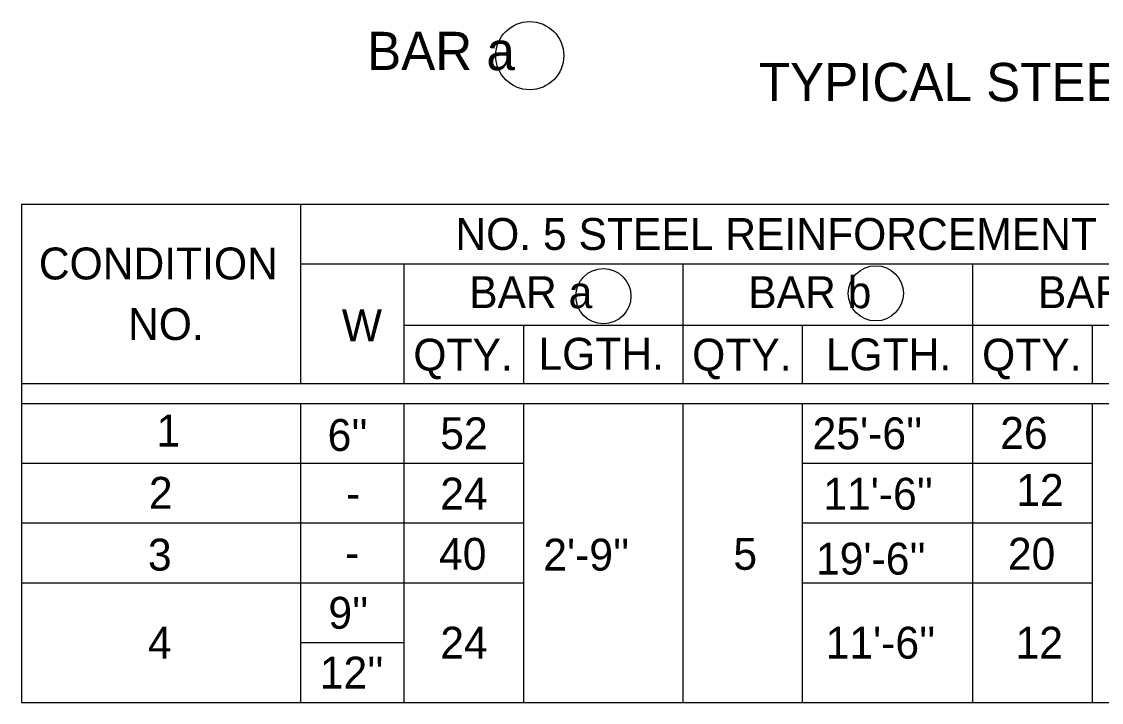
# Model space of a CAD drawing. Extents: x 997.6 to 1036.4, y 998.9 to 1022.6.
# Drawn here: x 1023.57 to 1030.35, y 1006.15 to 1010.42 of the extents above; entities that cross this region are included whole.
import ezdxf

# ---------------------------------------------------------------- set-up
doc = ezdxf.new("R2010")
doc.units = 0
doc.layers.add('Level 1', color=7, linetype='Continuous')

msp = doc.modelspace()

# ---------------------------------------------------------------- linework, layer by layer
at = {"layer": 'Level 1'}
for p, q in [((1023.5678, 1009.2794), (1023.5678, 1006.1544)), ((1023.5678, 1009.2794), (1035.2873, 1009.2794)), ((1025.3178, 1009.2794), (1025.3178, 1008.1544)), ((1025.3178, 1008.9044), (1032.5373, 1008.9044)), ((1025.9673, 1008.9044), (1025.9673, 1008.1544)), ((1027.7173, 1008.9044), (1027.7173, 1008.1544)), ((1029.5373, 1008.9044), (1029.5373, 1008.1544)), ((1025.9673, 1008.5193), (1027.7173, 1008.5193)), ((1026.7173, 1008.5193), (1026.7173, 1008.1544)), ((1027.7173, 1008.5193), (1029.5373, 1008.5193)), ((1028.4673, 1008.5193), (1028.4673, 1008.1544)), ((1029.5373, 1008.5193), (1031.2873, 1008.5193)), ((1030.2873, 1008.5193), (1030.2873, 1008.1544)), ((1023.5678, 1008.1544), (1027.7173, 1008.1544)), ((1027.7173, 1008.1544), (1029.4673, 1008.1544)), ((1029.4673, 1008.1544), (1035.2873, 1008.1544)), ((1023.5678, 1008.0294), (1027.7173, 1008.0294)), ((1025.3178, 1008.0294), (1025.3178, 1006.1544)), ((1025.9673, 1008.0294), (1025.9673, 1007.6544)), ((1026.7173, 1008.0294), (1026.7173, 1007.6544)), ((1027.7173, 1008.0294), (1027.7173, 1006.1544)), ((1027.7173, 1008.0294), (1035.2873, 1008.0294)), ((1028.4673, 1008.0294), (1028.4673, 1007.6544)), ((1029.5373, 1008.0294), (1029.5373, 1007.6544)), ((1030.2873, 1008.0294), (1030.2873, 1006.1544)), ((1023.5678, 1007.6544), (1025.9673, 1007.6544)), ((1025.4673, 1007.6544), (1025.9673, 1007.6544)), ((1025.9673, 1007.6544), (1025.9673, 1006.1544)), ((1025.9673, 1007.6544), (1026.7173, 1007.6544)), ((1026.7173, 1007.6544), (1026.7173, 1006.1544)), ((1028.4673, 1007.6544), (1028.4673, 1006.1544)), ((1028.4673, 1007.6544), (1029.5373, 1007.6544)), ((1029.5373, 1007.6544), (1029.5373, 1006.1544)), ((1029.5373, 1007.6544), (1030.2873, 1007.6544)), ((1023.5678, 1007.2794), (1025.9673, 1007.2794)), ((1025.9673, 1007.2794), (1026.7173, 1007.2794)), ((1028.4673, 1007.2794), (1029.5373, 1007.2794)), ((1029.5373, 1007.2794), (1030.2873, 1007.2794)), ((1023.5678, 1006.9044), (1025.9673, 1006.9044)), ((1025.9673, 1006.9044), (1026.7173, 1006.9044)), ((1028.4673, 1006.9044), (1029.5373, 1006.9044)), ((1029.5373, 1006.9044), (1030.2873, 1006.9044)), ((1025.3178, 1006.5294), (1025.9673, 1006.5294)), ((1023.5678, 1006.1544), (1035.2873, 1006.1544))]:
    msp.add_line(p, q, dxfattribs=at)
for centre, radius in [((1026.7576, 1010.2103), 0.2135), ((1027.2194, 1008.7017), 0.173), ((1028.9296, 1008.7196), 0.173)]:
    msp.add_circle(centre, radius, dxfattribs=at)

# ---------------------------------------------------------------- texts
for s, height, p in [('BAR a', 0.24, (1025.7364, 1010.1198)), ('TYPICAL STEEL PLACEMENT', 0.24, (1028.1953, 1009.9249)), ('NO. 5 STEEL REINFORCEMENT BARS', 0.2, (1026.2905, 1008.9919)), ('CONDITION', 0.2, (1023.6758, 1008.8069)), ('BAR a', 0.2, (1026.377, 1008.6268)), ('BAR b', 0.2, (1028.1286, 1008.6268)), ('BAR c', 0.2, (1029.947, 1008.6268)), ('NO.', 0.2, (1024.2357, 1008.4269)), ('W', 0.2, (1025.5776, 1008.4188)), ('QTY.', 0.2, (1026.0267, 1008.235)), ('LGTH.', 0.2, (1026.8122, 1008.2407)), ('QTY.', 0.2, (1027.7767, 1008.235)), ('LGTH.', 0.2, (1028.6157, 1008.2369)), ('QTY.', 0.2, (1029.5967, 1008.235)), ('1', 0.2, (1024.4146, 1007.7591)), ('26', 0.2, (1029.7106, 1007.7445)), ("6''", 0.2, (1025.4887, 1007.7312)), ('52', 0.2, (1026.1958, 1007.7419)), ("25'-6''", 0.2, (1028.533, 1007.7419)), ('2', 0.2, (1024.3668, 1007.3685)), ('24', 0.2, (1026.1958, 1007.3639)), ("11'-6''", 0.2, (1028.6001, 1007.363)), ('12', 0.2, (1029.8114, 1007.3865)), ('-', 0.2, (1025.6037, 1007.3659)), ('3', 0.2, (1024.3608, 1006.9809)), ('40', 0.2, (1026.1879, 1006.9859)), ("2'-9''", 0.2, (1026.8424, 1006.9809)), ('5', 0.2, (1028.0356, 1006.986)), ("19'-6''", 0.2, (1028.5543, 1006.9557)), ('20', 0.2, (1029.7587, 1006.9865)), ('-', 0.2, (1025.5988, 1006.9945)), ("9''", 0.2, (1025.4933, 1006.6162)), ('4', 0.2, (1024.3608, 1006.4288)), ('24', 0.2, (1026.1958, 1006.4288)), ("11'-6''", 0.2, (1028.6149, 1006.4288)), ('12', 0.2, (1029.8068, 1006.4288)), ("12''", 0.2, (1025.4398, 1006.2413))]:
    msp.add_text(s, height=height, dxfattribs=at).set_placement(p)

doc.saveas('drawing.dxf')
